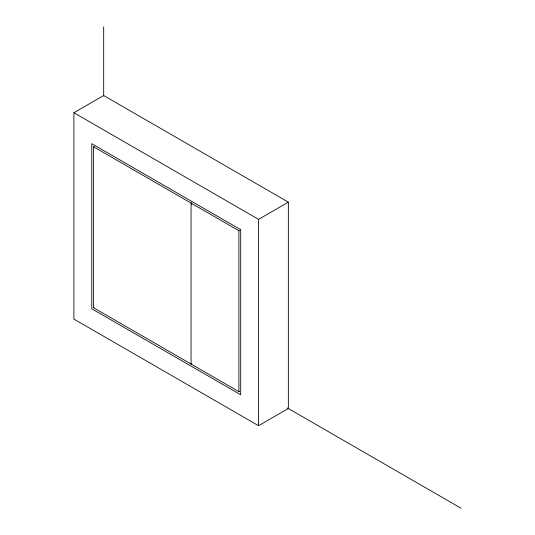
<?xml version="1.0" encoding="UTF-8"?>
<svg xmlns="http://www.w3.org/2000/svg" width="535" height="535" viewBox="0 0 535 535"><rect width="100%" height="100%" fill="white"/><g stroke="black" fill="none" stroke-linecap="round" stroke-linejoin="round"><path stroke-width="0.8" d="M73.897 112.731L103.683 95.538L288.352 202.156L288.352 408.513L258.565 425.706L73.897 319.094L73.897 112.731L258.565 219.35L288.352 202.156M239.499 391.312L238.904 391.66L93.558 307.739L93.558 146.784L94.153 146.436M93.558 307.739L94.153 307.398M93.558 146.784L238.904 230.699L239.499 230.358M191.65 363.686L191.048 364.027L191.048 203.073L191.65 202.725L191.65 204.397M287.455 407.998L461.103 508.25M258.565 219.35L258.565 425.706M238.904 230.699L238.904 391.66M103.683 26.75L103.683 95.952M240.696 229.669L91.766 143.688L91.766 308.775L240.696 394.756L240.696 229.669"/></g></svg>
